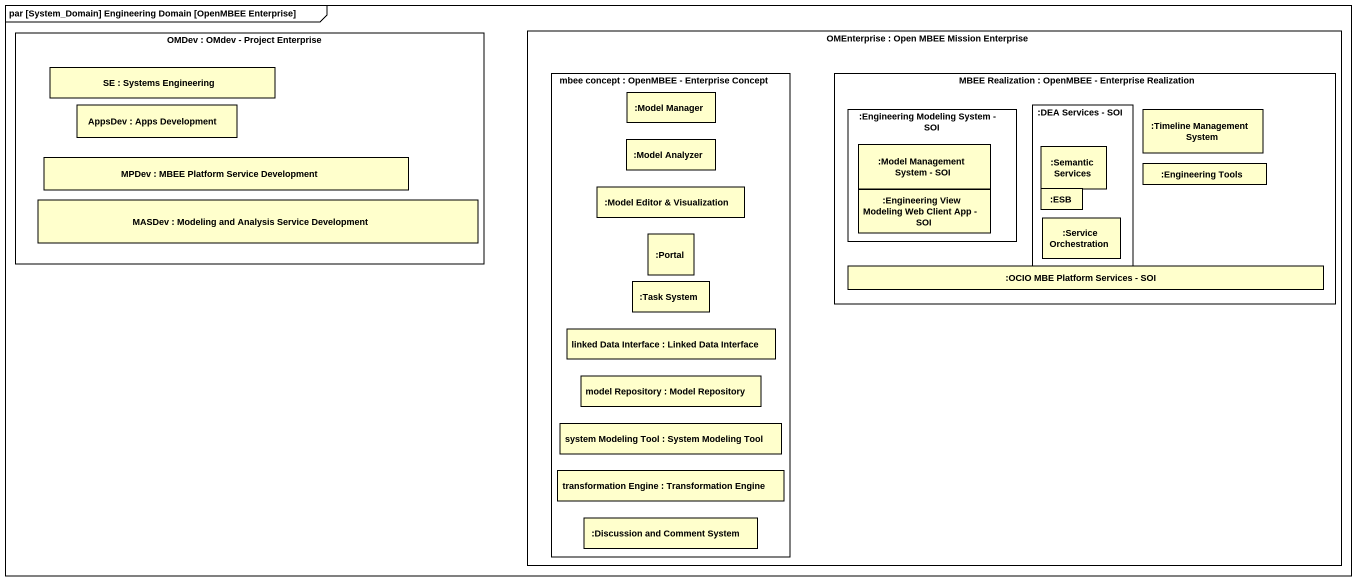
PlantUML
@startuml
mainframe par [System_Domain] Engineering Domain [OpenMBEE Enterprise]
rectangle "OMDev : OMdev - Project Enterprise" as OMDev {
  rectangle "SE : Systems Engineering" as SE
  rectangle "AppsDev : Apps Development" as AppsDev
  rectangle "MPDev : MBEE Platform Service Development" as MPDev
  rectangle "MASDev : Modeling and Analysis Service Development" as MASDev
}
rectangle "OMEnterprise : Open MBEE Mission Enterprise" as OMEnterprise {
  rectangle "mbee concept : OpenMBEE - Enterprise Concept" as mbee_concept {
    rectangle ":Model Manager" as Model_Manager
    rectangle ":Model Analyzer" as Model_Analyzer
    rectangle ":Model Editor & Visualization" as Model_Editor_Visualization
    rectangle ":Portal" as Portal
    rectangle ":Task System" as Task_System
    rectangle "linked Data Interface : Linked Data Interface" as linked_Data_Interface
    rectangle "model Repository : Model Repository" as model_Repository
    rectangle "system Modeling Tool : System Modeling Tool" as system_Modeling_Tool
    rectangle "transformation Engine : Transformation Engine" as transformation_Engine
    rectangle ":Discussion and Comment System" as Discussion_and_Comment
  }
  rectangle "MBEE Realization : OpenMBEE - Enterprise Realization" as MBEE_Realization {
    rectangle ":Engineering Modeling System - SOI" as Engineering_Modeling_System {
      rectangle ":Model Management System - SOI" as Model_Management_System_SOI
      rectangle ":Engineering View Modeling Web Client App - SOI" as Engineering_View_Modeling
    }
    rectangle ":DEA Services - SOI" as DEA_Services_SOI {
      rectangle ":Semantic Services" as Semantic_Services
      rectangle ":ESB" as ESB
      rectangle ":Service Orchestration" as Service_Orchestration
    }
    rectangle ":Timeline Management System" as Timeline_Management_System
    rectangle ":Engineering Tools" as Engineering_Tools
    rectangle ":OCIO MBE Platform Services - SOI" as OCIO_MBE_Platform_Services
  }
}
@enduml
